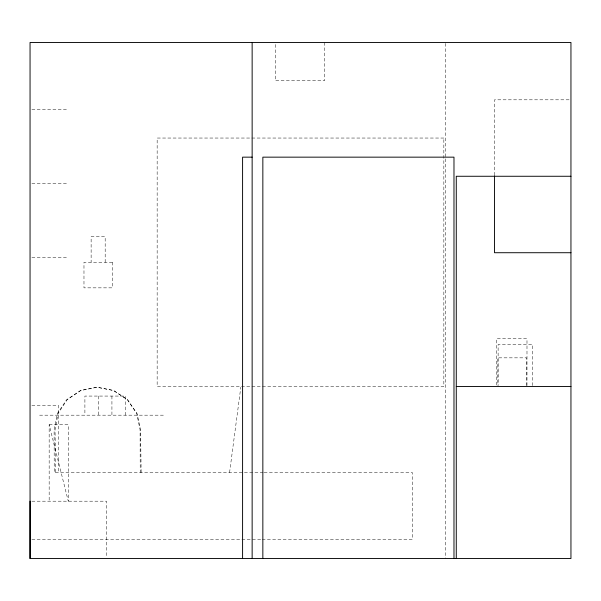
<?xml version="1.0" encoding="UTF-8"?>
<svg xmlns="http://www.w3.org/2000/svg" width="601" height="601" viewBox="0 0 601 601"><rect width="100%" height="100%" fill="white"/><g stroke="black" fill="none" stroke-linecap="round" stroke-linejoin="round"><path stroke-width="0.45" stroke-dasharray="3 2.25" d="M229.582 472.521L240.806 387.247M569.087 99.811L494.495 99.811L494.495 174.861M31.913 109.367L68.274 109.367M31.913 183.433L68.274 183.433M31.913 257.498L68.274 257.498M31.898 405.622L58.718 405.622L58.718 472.521M39.606 415.178L165.035 415.178M49.162 424.734L68.274 424.734L68.274 501.189L49.162 424.734L49.162 501.189M263.185 472.521L54.24 472.521L54.105 429.88L57.328 413.563L66.606 399.733L80.526 390.492L96.964 387.247L113.431 390.492L127.404 399.733L136.765 413.563L140.093 429.88L140.228 472.521M264.124 472.521L412.309 472.521L412.309 539.413L262.224 539.413M31.913 501.189L106.505 501.189L106.505 557.615M31.906 539.413L261.285 539.413M141.152 472.521L140.544 429.88L137.066 413.563L127.6 399.733L113.597 390.492L97.189 387.247L80.872 390.492L67.132 399.733L58.057 413.563L55.037 429.88L55.638 472.521M532.524 385.572L532.524 344.463L498.116 344.463L498.116 385.572M526.987 385.572L526.987 338.724L496.411 338.724L496.411 385.572M526.536 385.587L526.536 357.843L497.868 357.843L497.868 385.587M445.379 43.415L445.379 157.883M445.379 158.822L445.379 558.524M324.6 42.476L324.6 80.699L275.273 80.699L275.273 42.476M125.444 415.178L125.444 396.067L84.899 396.067L84.899 415.178M111.929 396.067L111.929 415.178M105.183 262.276L105.183 236.696L91.127 236.696L91.127 262.276M98.414 396.067L98.414 415.178M443.846 138.042L157.154 138.042L157.154 386.511L443.846 386.511L443.846 138.042M112.334 262.276L83.975 262.276L83.975 287.849L112.334 287.849L112.334 262.276"/><path stroke-width="0.9" d="M30.05 558.524L30.05 42.476L570.95 42.476L570.95 558.524L30.05 558.524L30.05 501.189M252.142 157.154L242.586 157.154L242.586 558.524M570.95 176.266L456.272 176.266L456.272 558.524M570.95 252.72L494.495 252.72L494.495 175.792M456.272 386.511L570.95 386.511M453.98 558.524L453.98 157.154L262.847 157.154L262.847 558.524M252.142 42.476L252.142 558.524"/></g></svg>
